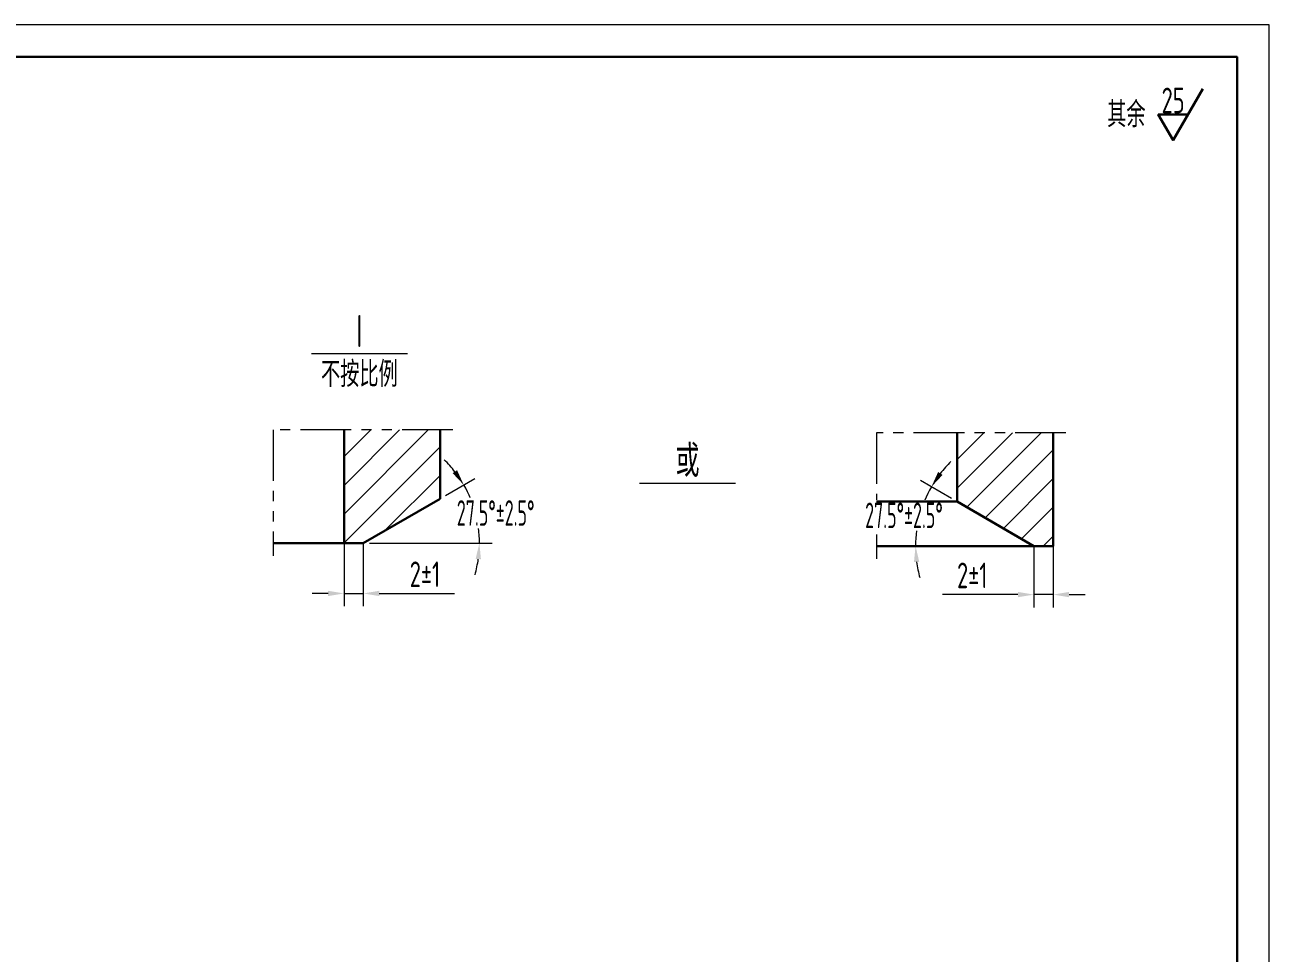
# Model space of a CAD drawing. Header units: millimetres. Extents: x 2346 to 2766, y 1417 to 1714.
# Drawn here: x 2571.9 to 2766.3, y 1568.7 to 1713.7 of the extents above; entities that cross this region are included whole.
import ezdxf
from ezdxf.enums import TextEntityAlignment as Align

# ---------------------------------------------------------------- set-up
doc = ezdxf.new("R2010")
doc.units = ezdxf.units.MM
doc.linetypes.add('PHANTOM2', pattern=[31.75, 15.875, -3.175, 3.175, -3.175, 3.175, -3.175])
for name, color, linetype, lineweight in [('1粗实线', 7, 'Continuous', 30), ('2细实线', 3, 'Continuous', 18), ('5双点划线', 2, 'PHANTOM2', 20), ('6剖面线', 6, 'Continuous', 20), ('7文本', 2, 'Continuous', 18), ('8标注', 3, 'Continuous', 18), ('9图表', 4, 'Continuous', 18)]:
    doc.layers.add(name, color=color, linetype=linetype, lineweight=lineweight)
doc.styles.add('lanpec', font='bpec_e.shx', dxfattribs={"width": 0.75, "bigfont": 'hztxt.shx'})
doc.styles.add('lanpec-dim', font='bpec_e.shx', dxfattribs={"width": 0.75})
doc.dimstyles.new('lanpec', dxfattribs={"dimtxt": 4, "dimasz": 2.5, "dimexe": 2, "dimexo": 0, "dimgap": 1, "dimtad": 1, "dimrnd": 0.01, "dimdsep": 46, "dimtxsty": 'lanpec', "dimcen": 0, "dimclrd": 256, "dimclre": 256, "dimclrt": 256, "dimadec": 1, "dimazin": 2, "dimtfac": 1, "dimtmove": 0, "dimatfit": 3, "dimfxl": 1, "dimtfill": 1, "dimlwd": -1, "dimlwe": -1, "dimarcsym": 1})
doc.dimstyles.new('lanpec$2', dxfattribs={"dimtxt": 4, "dimasz": 2.5, "dimexe": 2, "dimexo": 1, "dimtad": 1, "dimtih": 1, "dimtoh": 1, "dimdsep": 46, "dimtxsty": 'lanpec-dim', "dimcen": 2.5, "dimclrd": 256, "dimclre": 256, "dimclrt": 256, "dimadec": 0, "dimazin": 0, "dimtfac": 1, "dimtmove": 0, "dimatfit": 3, "dimfxl": 1, "dimtfill": 1, "dimlwd": -1, "dimlwe": -1, "dimarcsym": 0})

# ---------------------------------------------------------------- blocks, each defined once
blk = doc.blocks.new('粗糙度')
at = {"layer": '1粗实线'}
blk.add_lwpolyline([(4.62, 8), (0, 0), (-2.31, 4), (2.31, 4)], dxfattribs=at)
at = {"layer": '7文本', "style": 'lanpec', "width": 0.7}
blk.add_attdef('Ra', text='', height=4, dxfattribs=at).set_placement((0, 4.2), align=Align.CENTER)
blk = doc.blocks.new('A3-零部件图-LANPEC-AUTOPRINT')
at = {"layer": '1粗实线'}
blk.add_lwpolyline([(-395, 5), (-5, 5), (-5, 292), (-395, 292)], close=True, dxfattribs=at)
at = {"layer": '9图表'}
blk.add_lwpolyline([(-420, 0), (0, 0), (0, 297), (-420, 297)], close=True, dxfattribs=at)
blk = doc.blocks.new('*U3')
at = {"layer": '2细实线'}
blk.add_line((-7.5, 0), (7.5, 0), dxfattribs=at)
at = {"layer": '7文本', "style": 'lanpec', "width": 0.75}
for tag, height, p in [('节点图名称', 5, (0, 3.5)), ('比例', 4, (0, -3.25))]:
    blk.add_attdef(tag, text='', height=height, dxfattribs=at).set_placement(p, align=Align.MIDDLE_CENTER)
blk = doc.blocks.new('*D8')
at = {"layer": '8标注', "transparency": 16777216}
for p, q in [((2637.66, 1640.19), (2642.25, 1642.84)), ((2625.8, 1632.76), (2644.95, 1632.76))]:
    blk.add_line(p, q, dxfattribs=at)
for start, end in [(37.8994, 45.7989), (360, 30), (344.2011, 352.1006)]:
    blk.add_arc((2624.8, 1632.76), 18.15, start, end, dxfattribs=at)
for points in [[(2639.46, 1644.14), (2638.77, 1643.68), (2640.51, 1641.84)], [(2642.36, 1630.3), (2643.19, 1630.24), (2642.95, 1632.76)]]:
    blk.add_solid(points, dxfattribs=at)
at = {"layer": 'Defpoints', "color": 0, "transparency": 16777216}
for p in [(2636.8, 1639.69), (2610.72, 1632.76), (2624.8, 1632.76), (2624.8, 1632.76)]:
    blk.add_point(p, dxfattribs=at)
at = {"layer": '8标注', "transparency": 16777216, "insert": (2645.49, 1637.46), "char_height": 4, "attachment_point": 5, "style": 'lanpec-dim', "bg_fill": 3, "box_fill_scale": 1.1, "bg_fill_color": 256, "bg_fill_true_color": 13158600, "bg_fill_transparency": 0}
blk.add_mtext('{\\W0.6;27.5%%D%%P2.5%%D}', dxfattribs=at)
at = {"layer": 'Defpoints', "color": 0, "transparency": 16777216}
blk.add_point((2641.85, 1638.97), dxfattribs=at)
blk = doc.blocks.new('*D9')
at = {"layer": '8标注', "transparency": 16777216}
blk.add_line((2716.74, 1639.73), (2711.85, 1642.55), dxfattribs=at)
for start, end in [(134.5071, 142.2535), (150, 180), (187.7465, 195.4929)]:
    blk.add_arc((2729.6, 1632.3), 18.51, start, end, dxfattribs=at)
for points in [[(2715.32, 1643.4), (2714.63, 1643.86), (2713.58, 1641.55)], [(2710.85, 1629.78), (2711.68, 1629.83), (2711.1, 1632.3)]]:
    blk.add_solid(points, dxfattribs=at)
at = {"layer": 'Defpoints', "color": 0, "transparency": 16777216}
for p in [(2717.6, 1639.23), (2704.98, 1632.3), (2720.6, 1632.3), (2729.6, 1632.3)]:
    blk.add_point(p, dxfattribs=at)
at = {"layer": '8标注', "transparency": 16777216, "insert": (2709.29, 1637.09), "char_height": 4, "attachment_point": 5, "style": 'lanpec-dim', "bg_fill": 3, "box_fill_scale": 1.1, "bg_fill_color": 256, "bg_fill_true_color": 13158600, "bg_fill_transparency": 0}
blk.add_mtext('{\\W0.6;27.5%%D%%P2.5%%D}', dxfattribs=at)
at = {"layer": 'Defpoints', "color": 0, "transparency": 16777216}
blk.add_point((2712.21, 1638.63), dxfattribs=at)
blk = doc.blocks.new('*D10')
at = {"layer": '8标注', "transparency": 16777216}
for p, q in [((2621.8, 1632.76), (2621.8, 1622.89)), ((2624.8, 1632.76), (2624.8, 1622.89)), ((2619.3, 1624.89), (2616.8, 1624.89)), ((2621.8, 1624.89), (2624.8, 1624.89)), ((2627.3, 1624.89), (2639.08, 1624.89))]:
    blk.add_line(p, q, dxfattribs=at)
for points in [[(2619.3, 1625.31), (2619.3, 1624.48), (2621.8, 1624.89)], [(2627.3, 1625.31), (2627.3, 1624.48), (2624.8, 1624.89)]]:
    blk.add_solid(points, dxfattribs=at)
at = {"layer": 'Defpoints', "color": 0, "transparency": 16777216}
for p in [(2621.8, 1632.76), (2624.8, 1632.76), (2624.8, 1624.89)]:
    blk.add_point(p, dxfattribs=at)
at = {"layer": '8标注', "transparency": 16777216, "insert": (2634.44, 1627.89), "char_height": 4, "attachment_point": 5, "style": 'lanpec', "bg_fill": 3, "box_fill_scale": 1.1, "bg_fill_color": 256, "bg_fill_true_color": 13158600, "bg_fill_transparency": 0}
blk.add_mtext('2%%P1', dxfattribs=at)
blk = doc.blocks.new('*D11')
at = {"layer": '8标注', "transparency": 16777216}
for p, q in [((2729.6, 1632.3), (2729.6, 1622.71)), ((2732.6, 1632.3), (2732.6, 1622.71)), ((2727.1, 1624.71), (2715.32, 1624.71)), ((2732.6, 1624.71), (2729.6, 1624.71)), ((2735.1, 1624.71), (2737.6, 1624.71))]:
    blk.add_line(p, q, dxfattribs=at)
for points in [[(2727.1, 1625.13), (2727.1, 1624.3), (2729.6, 1624.71)], [(2735.1, 1625.13), (2735.1, 1624.3), (2732.6, 1624.71)]]:
    blk.add_solid(points, dxfattribs=at)
at = {"layer": 'Defpoints', "color": 0, "transparency": 16777216}
for p in [(2729.6, 1632.3), (2732.6, 1632.3), (2729.6, 1624.71)]:
    blk.add_point(p, dxfattribs=at)
at = {"layer": '8标注', "transparency": 16777216, "insert": (2719.96, 1627.71), "char_height": 4, "attachment_point": 5, "style": 'lanpec', "bg_fill": 3, "box_fill_scale": 1.1, "bg_fill_color": 256, "bg_fill_true_color": 13158600, "bg_fill_transparency": 0}
blk.add_mtext('2%%P1', dxfattribs=at)

msp = doc.modelspace()

# ---------------------------------------------------------------- hatches: boundary and pattern name
at = {"layer": '6剖面线'}
h = msp.add_hatch(dxfattribs=at)
h.set_pattern_fill('ANSI31', color=256)
h.set_pattern_definition([(45, (2457.547, 965.65), (-2.245064, 2.245064), [])])
h.paths.add_polyline_path([(2636.799, 1639.693), (2636.799, 1650.436), (2621.799, 1650.436), (2621.799, 1632.764), (2624.799, 1632.764)])
h = msp.add_hatch(dxfattribs=at)
h.set_pattern_fill('ANSI31', color=256)
h.set_pattern_definition([(45, (2553.3515, 965.186), (-2.245064, 2.245064), [])])
h.paths.add_polyline_path([(2717.603, 1639.229), (2717.603, 1649.973), (2732.603, 1649.973), (2732.603, 1632.301), (2729.603, 1632.301)])

# ---------------------------------------------------------------- linework, layer by layer
at = {"layer": '1粗实线', "ltscale": 0.5}
for p, q in [((2621.799, 1650.436), (2621.799, 1632.764)), ((2636.799, 1650.436), (2636.799, 1639.693)), ((2717.603, 1649.973), (2717.603, 1639.229)), ((2732.603, 1649.973), (2732.603, 1632.301)), ((2624.799, 1632.764), (2636.799, 1639.693)), ((2729.603, 1632.301), (2717.603, 1639.229)), ((2610.725, 1632.764), (2624.799, 1632.764)), ((2704.982, 1632.301), (2732.603, 1632.301))]:
    msp.add_line(p, q, dxfattribs=at)
at = {"layer": '5双点划线', "ltscale": 0.5}
for points in [[(2638.799, 1650.436), (2610.725, 1650.436), (2610.725, 1630.764)], [(2734.603, 1649.973), (2704.982, 1649.973), (2704.982, 1630.301)]]:
    msp.add_lwpolyline(points, dxfattribs=at)

# ---------------------------------------------------------------- block references
msp.add_blockref('A3-零部件图-LANPEC-AUTOPRINT', (2766.346, 1416.705))
msp.add_blockref('A3-零部件图-LANPEC-AUTOPRINT', (2766.346, 1416.705))
for p, values in [((2624.195, 1662.392), {'节点图名称': 'I', '比例': '不按比例'}), ((2675.47, 1642.095), {'节点图名称': '或'})]:
    msp.add_blockref('*U3', p).add_auto_attribs(values)
at = {"layer": '8标注'}
ref = msp.add_blockref('粗糙度', (2751.346, 1695.705), dxfattribs=at)
ref.add_attrib('Ra', '25', dxfattribs={"layer": '7文本', "height": 4, "style": 'lanpec', "width": 0.75}).set_placement((2751.346, 1699.905), align=Align.CENTER)

# ---------------------------------------------------------------- texts
at = {"layer": '7文本', "style": 'lanpec', "width": 0.75}
msp.add_text('其余', height=4, dxfattribs=at).set_placement((2747.037, 1699.705), align=Align.MIDDLE_RIGHT)

# ---------------------------------------------------------------- next in the draw order: dimensions: what is measured, and where the dimension line sits
at = {"layer": '8标注'}
for base, line1, line2, picture, middle in [((2641.852, 1638.971), ((2610.725, 1632.764), (2624.799, 1632.764)), ((2624.799, 1632.764), (2636.799, 1639.693)), '*D8', (2645.488, 1637.461)), ((2712.214, 1638.63), ((2704.982, 1632.301), (2720.603, 1632.301)), ((2729.603, 1632.301), (2717.603, 1639.229)), '*D9', (2709.289, 1637.09))]:
    dim = msp.add_angular_dim_2l(base=base, line1=line1, line2=line2, text='{\\W0.6;27.5%%D%%P2.5%%D}', dimstyle='lanpec$2', override={"dimtmove": 2}, dxfattribs=at)
    dim.commit()
    dim.dimension.update_dxf_attribs({"geometry": picture, "text_midpoint": middle, "dimtype": 162})

# ---------------------------------------------------------------- next in the draw order: linework, layer by layer
at = {"layer": '1粗实线', "ltscale": 0.5}
msp.add_line((2717.603, 1639.229), (2704.982, 1639.229), dxfattribs=at)

# ---------------------------------------------------------------- next in the draw order: dimensions: what is measured, and where the dimension line sits
at = {"layer": '8标注'}
for base, p1, p2, picture, middle in [((2624.799, 1624.892), (2621.799, 1632.764), (2624.799, 1632.764), '*D10', (2634.442, 1627.892)), ((2729.603, 1624.713), (2732.603, 1632.301), (2729.603, 1632.301), '*D11', (2719.961, 1627.713))]:
    dim = msp.add_linear_dim(base=base, p1=p1, p2=p2, text='2%%P1', dimstyle='lanpec', dxfattribs=at)
    dim.commit()
    dim.dimension.update_dxf_attribs({"geometry": picture, "text_midpoint": middle})

doc.saveas('drawing.dxf')
